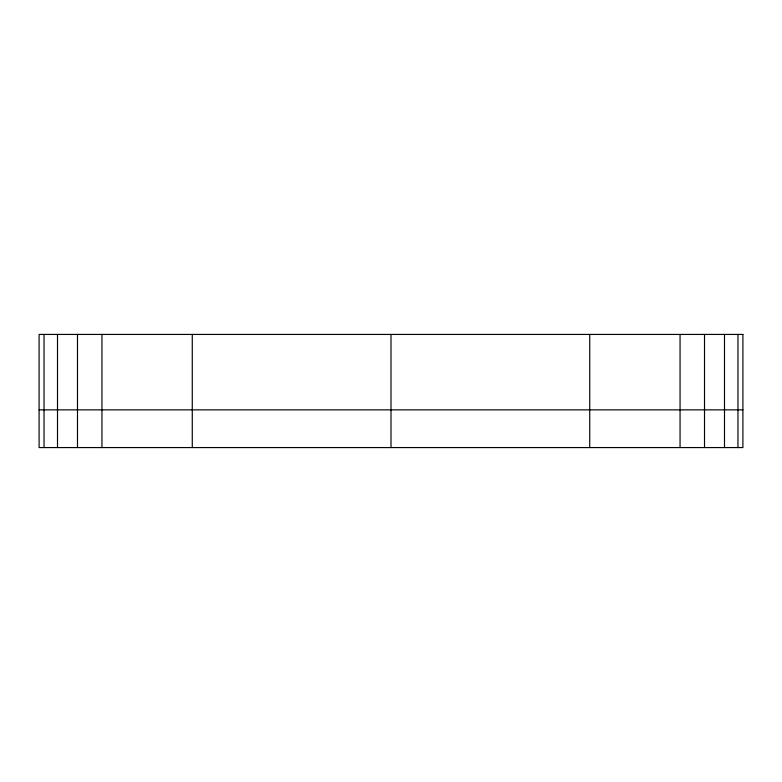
<?xml version="1.0" encoding="UTF-8"?>
<svg xmlns="http://www.w3.org/2000/svg" width="782" height="782" viewBox="0 0 782 782"><rect width="100%" height="100%" fill="white"/><g stroke="black" fill="none" stroke-linecap="round" stroke-linejoin="round"><path stroke-width="1.17" d="M39.1 409.856L742.9 409.856M737.964 334.432L737.964 447.568M724.494 334.432L724.494 447.568M704.514 334.432L704.514 447.568M680.057 334.432L680.057 447.568M589.726 334.432L589.726 447.568M391 334.432L391 447.568M192.274 334.432L192.274 447.568M101.943 334.432L101.943 447.568M77.486 334.432L77.486 447.568M57.506 334.432L57.506 447.568M44.036 334.432L44.036 447.568M742.9 334.432L39.1 334.432L39.1 447.568L742.9 447.568L742.9 334.432"/></g></svg>
